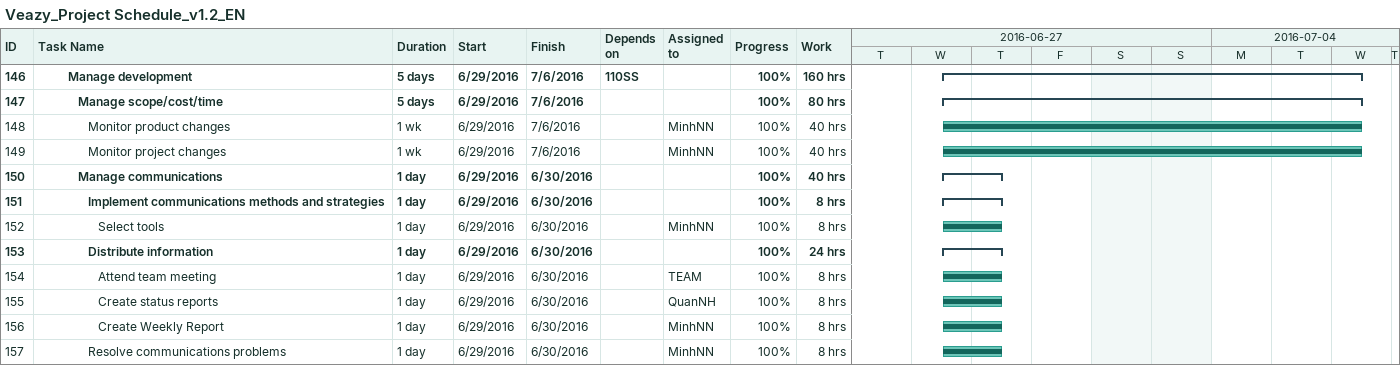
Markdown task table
Veazy_Project Schedule_v1.2_EN

| ID | Level | Task | Duration | Start | Finish | Predecessors | Resources | % complete | Work (h) |
|---|---|---|---|---|---|---|---|---|---|
| 146 | 4 | **Manage development** | 5d | 2016-06-29 | 2016-07-06 | 110SS |  | 100 | 160 |
| 147 | 5 | **Manage scope/cost/time** | 5d | 2016-06-29 | 2016-07-06 |  |  | 100 | 80 |
| 148 | 6 | Monitor product changes | 1w | 2016-06-29 | 2016-07-06 |  | MinhNN | 100 | 40 |
| 149 | 6 | Monitor project changes | 1w | 2016-06-29 | 2016-07-06 |  | MinhNN | 100 | 40 |
| 150 | 5 | **Manage communications** | 1d | 2016-06-29 | 2016-06-30 |  |  | 100 | 40 |
| 151 | 6 | **Implement communications methods and strategies** | 1d | 2016-06-29 | 2016-06-30 |  |  | 100 | 8 |
| 152 | 7 | Select tools | 1d | 2016-06-29 | 2016-06-30 |  | MinhNN | 100 | 8 |
| 153 | 6 | **Distribute information** | 1d | 2016-06-29 | 2016-06-30 |  |  | 100 | 24 |
| 154 | 7 | Attend team meeting | 1d | 2016-06-29 | 2016-06-30 |  | TEAM | 100 | 8 |
| 155 | 7 | Create status reports | 1d | 2016-06-29 | 2016-06-30 |  | QuanNH | 100 | 8 |
| 156 | 7 | Create Weekly Report | 1d | 2016-06-29 | 2016-06-30 |  | MinhNN | 100 | 8 |
| 157 | 6 | Resolve communications problems | 1d | 2016-06-29 | 2016-06-30 |  | MinhNN | 100 | 8 |
